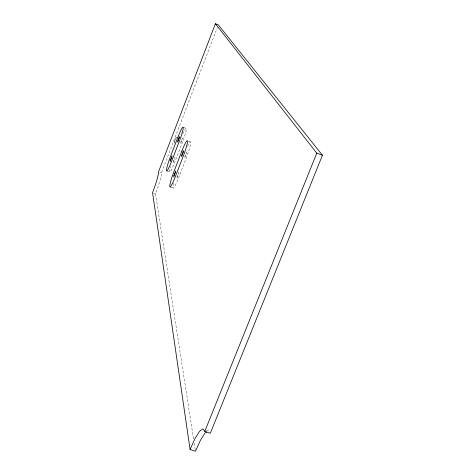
<?xml version="1.0" encoding="UTF-8"?>
<svg xmlns="http://www.w3.org/2000/svg" width="475" height="475" viewBox="0 0 475 475"><rect width="100%" height="100%" fill="white"/><g stroke="black" fill="none" stroke-linecap="round" stroke-linejoin="round"><path stroke-width="0.36" stroke-dasharray="2.38 1.78" d="M177.044 178.262L178.743 172.104M184.917 157.902L186.598 151.792M173.351 162.693L174.972 156.916M180.797 143.385L182.4 137.649M193.527 438.811L155.503 193.735A18.608 1.9 -70.1 0 0 161.476 172.734L217.277 27.633M175.037 141.087L174.022 143.717L175.008 139.365L176.558 137.132M175.382 140.196L176.32 137.75M180.542 142.47L182.667 138.546M173.12 161.714L175.21 157.878M184.632 156.881L186.895 152.796M176.789 177.169L179.01 173.179M206.352 429.952L208.406 430.653L209.172 431.704M153.74 193.099L155.503 193.735M170.103 186.972L173.328 188.142M166.778 170.941L169.836 172.057M159.737 172.098L161.476 172.734M182.875 127.14L185.927 128.268M188.391 141.182L190.327 141.894M194.21 443.205L195.231 449.789M182.768 133.849A13.086 1.413 -69.8 0 1 186.307 129.099A13.086 1.413 -69.8 0 1 182.263 142.791L174.758 162.248A13.057 1.407 -69.9 0 1 170.109 171.855A13.057 1.407 -69.9 0 1 170.495 166.541M187.578 146.347A13.823 1.573 -69.9 0 1 190.724 143.177A13.823 1.573 -69.9 0 1 186.503 157.385L178.558 177.911A13.787 1.568 -70 0 1 173.624 187.946A13.787 1.568 -70 0 1 173.993 182.174"/><path stroke-width="0.71" d="M173.82 177.086L175.53 170.935M181.688 156.714L183.38 150.611M170.299 161.577L171.926 155.8M177.739 142.262L179.348 136.527M190.077 449.433L194.97 438.621L199.482 431.365L202.932 428.794L204.784 431.401L210.312 433.283L322.442 155.236L218.34 24.872L215.395 23.75L158.573 171.677A18.614 1.864 -70.1 0 1 152.558 192.672L190.077 449.433L195.457 451.25L200.367 440.45L204.909 433.206L206.661 431.929M204.784 431.401L316.783 153.134L215.395 23.75M177.49 141.354L179.603 137.417M170.08 160.603L172.158 156.756M181.414 155.699L183.665 151.608M173.577 175.999L175.786 172.003M316.783 153.134L322.442 155.236M177.923 137.156L170.561 156.287A13.057 1.377 -69.9 0 0 166.493 170.721A13.057 1.377 -69.9 0 0 171.683 161.126L179.182 141.657A13.092 1.383 -69.8 0 0 183.213 127.3A13.092 1.383 -69.8 0 0 177.923 137.156M181.842 151.169L174.058 171.333A13.793 1.538 -70 0 0 169.789 186.699A13.793 1.538 -70 0 0 175.311 176.73L183.243 156.198A13.828 1.544 -69.9 0 0 187.477 140.915A13.828 1.544 -69.9 0 0 181.842 151.169"/></g></svg>
